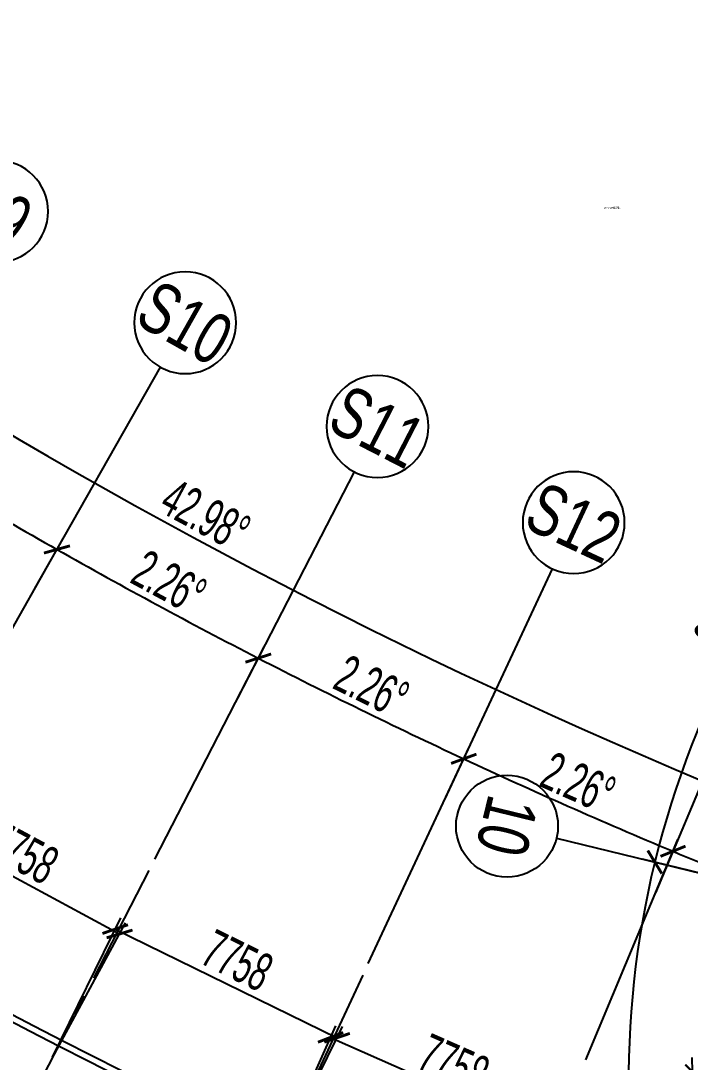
# Model space of a CAD drawing. Extents: x -668578 to 2331563, y -1202445 to 1620273.
# Drawn here: x 509769 to 530786, y 115585 to 148303 of the extents above; entities that cross this region are included whole.
import ezdxf
from ezdxf.enums import TextEntityAlignment as Align

# ---------------------------------------------------------------- set-up
doc = ezdxf.new("R2010")
doc.units = 0
doc.linetypes.add('CENTER2', pattern=[28.575, 19.05, -3.175, 3.175, -3.175])
doc.linetypes.add('DASH', pattern=[0.35, 0.25, -0.1])
doc.layers.get('0').update_dxf_attribs({"color": 8})
doc.layers.get('Defpoints').update_dxf_attribs({"color": 8})
for name, color, linetype in [('#文字', 8, 'Continuous'), ('#标注', 8, 'Continuous'), ('#轴线', 8, 'CENTER2'), ('dim', 8, 'Continuous'), ('外轮廓', 8, 'Continuous')]:
    doc.layers.add(name, color=color, linetype=linetype)
doc.styles.add('JHZX', font='jrs.shx', dxfattribs={"width": 0.6, "bigfont": 'jhz.shx'})
doc.styles.add('文字1', font='jrs.shx', dxfattribs={"width": 0.7, "bigfont": 'hztxt.shx'})
doc.dimstyles.new('JZBZ-300', dxfattribs={"dimscale": 300, "dimtxt": 3, "dimasz": 1.5, "dimexe": 1, "dimexo": 1, "dimgap": 0.5, "dimtad": 1, "dimdec": 0, "dimdsep": 46, "dimtxsty": 'JHZX', "dimblk1": 'ARCHTICK', "dimblk2": 'ARCHTICK', "dimsah": 1, "dimcen": 0, "dimclrd": 1, "dimclre": 1, "dimclrt": 2, "dimazin": 2, "dimtfac": 1, "dimtdec": 0, "dimtix": 1, "dimtmove": 0, "dimatfit": 3, "dimfxl": 0, "dimtolj": 1, "dimlwd": -1, "dimlwe": -1, "dimarcsym": 0})
doc.dimstyles.new('JZBZ-400', dxfattribs={"dimscale": 400, "dimtxt": 3, "dimasz": 1.5, "dimexe": 1, "dimexo": 1, "dimgap": 0.5, "dimtad": 1, "dimdec": 0, "dimdsep": 46, "dimtxsty": 'JHZX', "dimblk1": 'ARCHTICK', "dimblk2": 'ARCHTICK', "dimsah": 1, "dimcen": 0, "dimclrd": 1, "dimclre": 1, "dimclrt": 2, "dimazin": 2, "dimtfac": 1, "dimtdec": 0, "dimtix": 1, "dimtmove": 0, "dimatfit": 3, "dimfxl": 0, "dimtolj": 1, "dimlwd": -1, "dimlwe": -1, "dimarcsym": 0})

# ---------------------------------------------------------------- blocks, each defined once
blk = doc.blocks.new('_ARCHTICK')
at = {"color": 0, "linetype": 'ByBlock', "const_width": 0.15}
blk.add_lwpolyline([(-0.5, -0.5), (0.5, 0.5)], dxfattribs=at)
blk = doc.blocks.new('*D2918')
at = {"layer": '#标注', "ltscale": 300, "transparency": 16777216}
for p, q in [((52517, 44290), (60086, 50671)), ((174425, -21557), (175612, -11729))]:
    blk.add_line(p, q, dxfattribs=at)
blk.add_arc((197092, 166179), 179600, 220.13382, 263.11563, dxfattribs=at)
at = {"layer": 'Defpoints', "color": 0, "ltscale": 300, "transparency": 16777216}
for p in [(197092, 166179), (52212, 44032), (92699, 20035), (174378, -21955)]:
    blk.add_point(p, dxfattribs=at)
at = {"layer": '#标注', "ltscale": 300, "transparency": 16777216, "xscale": 600, "yscale": 600, "zscale": 600}
for p, rotation in [((59781, 50414), 130.1338192809486), ((175564, -12126), 353.1156299250185)]:
    blk.add_blockref('_ARCHTICK', p, dxfattribs=dict(at, rotation=rotation))
at = {"layer": '#标注', "ltscale": 300, "transparency": 16777216, "insert": (112118, 8861), "char_height": 1200, "attachment_point": 5, "rotation": 331.6247, "style": 'JHZX'}
blk.add_mtext('\\A1;42.98°', dxfattribs=at)
blk = doc.blocks.new('*D2913')
at = {"layer": '#标注', "ltscale": 300, "transparency": 16777216}
for p, q in [((97533, 5410), (101482, 11786)), ((103957, 1605), (107650, 8133))]:
    blk.add_line(p, q, dxfattribs=at)
blk.add_arc((197092, 166179), 182000, 238.23142, 240.49362, dxfattribs=at)
at = {"layer": 'Defpoints', "color": 0, "ltscale": 300, "transparency": 16777216}
for p in [(197092, 166179), (103316, 10198), (97322, 5070), (103760, 1257)]:
    blk.add_point(p, dxfattribs=at)
at = {"layer": '#标注', "ltscale": 300, "transparency": 16777216, "xscale": 600, "yscale": 600, "zscale": 600}
for p, rotation in [((101271, 11446), 148.2314223130731), ((107453, 7784), 330.4936231196902)]:
    blk.add_blockref('_ARCHTICK', p, dxfattribs=dict(at, rotation=rotation))
at = {"layer": '#标注', "ltscale": 300, "transparency": 16777216, "insert": (104752, 10273), "char_height": 1200, "attachment_point": 5, "rotation": 329.3625, "style": 'JHZX'}
blk.add_mtext('\\A1;2.26°', dxfattribs=at)
blk = doc.blocks.new('*D2914')
at = {"layer": '#标注', "ltscale": 300, "transparency": 16777216}
for p, q in [((103957, 1605), (107650, 8133)), ((110525, -1943), (113959, 4725))]:
    blk.add_line(p, q, dxfattribs=at)
blk.add_arc((197092, 166179), 182000, 240.49362, 242.75582, dxfattribs=at)
at = {"layer": 'Defpoints', "color": 0, "ltscale": 300, "transparency": 16777216}
for p in [(197092, 166179), (109546, 6618), (103760, 1257), (110342, -2298)]:
    blk.add_point(p, dxfattribs=at)
at = {"layer": '#标注', "ltscale": 300, "transparency": 16777216, "xscale": 600, "yscale": 600, "zscale": 600}
for p, rotation in [((107453, 7784), 150.4936231196933), ((113776, 4370), 332.7558238595374)]:
    blk.add_blockref('_ARCHTICK', p, dxfattribs=dict(at, rotation=rotation))
at = {"layer": '#标注', "ltscale": 300, "transparency": 16777216, "insert": (110978, 6750), "char_height": 1200, "attachment_point": 5, "rotation": 331.6247, "style": 'JHZX'}
blk.add_mtext('\\A1;2.26°', dxfattribs=at)
blk = doc.blocks.new('*D2915')
at = {"layer": '#标注', "ltscale": 300, "transparency": 16777216}
for p, q in [((110525, -1943), (113959, 4725)), ((117229, -5229), (120396, 1570))]:
    blk.add_line(p, q, dxfattribs=at)
blk.add_arc((197092, 166179), 182000, 242.75582, 245.01802, dxfattribs=at)
at = {"layer": 'Defpoints', "color": 0, "ltscale": 300, "transparency": 16777216}
for p in [(197092, 166179), (115912, 3287), (110342, -2298), (117060, -5591)]:
    blk.add_point(p, dxfattribs=at)
at = {"layer": '#标注', "ltscale": 300, "transparency": 16777216, "xscale": 600, "yscale": 600, "zscale": 600}
for p, rotation in [((113776, 4370), 152.7558238595378), ((120228, 1207), 335.0180245994241)]:
    blk.add_blockref('_ARCHTICK', p, dxfattribs=dict(at, rotation=rotation))
at = {"layer": '#标注', "ltscale": 300, "transparency": 16777216, "insert": (117338, 3475), "char_height": 1200, "attachment_point": 5, "rotation": 333.8869, "style": 'JHZX'}
blk.add_mtext('\\A1;2.26°', dxfattribs=at)
blk = doc.blocks.new('*D2916')
at = {"layer": '#标注', "ltscale": 300, "transparency": 16777216}
for p, q in [((117229, -5229), (120396, 1570)), ((124057, -8248), (126954, -1330))]:
    blk.add_line(p, q, dxfattribs=at)
blk.add_arc((197092, 166179), 182000, 245.01802, 247.28023, dxfattribs=at)
at = {"layer": 'Defpoints', "color": 0, "ltscale": 300, "transparency": 16777216}
for p in [(197092, 166179), (122405, 210), (117060, -5591), (123903, -8617)]:
    blk.add_point(p, dxfattribs=at)
at = {"layer": '#标注', "ltscale": 300, "transparency": 16777216, "xscale": 600, "yscale": 600, "zscale": 600}
for p, rotation in [((120228, 1207), 155.0180245994223), ((126799, -1698), 337.2802253813061)]:
    blk.add_blockref('_ARCHTICK', p, dxfattribs=dict(at, rotation=rotation))
at = {"layer": '#标注', "ltscale": 300, "transparency": 16777216, "insert": (123823, 453), "char_height": 1200, "attachment_point": 5, "rotation": 336.1491, "style": 'JHZX'}
blk.add_mtext('\\A1;2.26°', dxfattribs=at)
blk = doc.blocks.new('*D2917')
at = {"layer": '#标注', "ltscale": 300, "transparency": 16777216}
for p, q in [((124057, -8248), (126954, -1330)), ((130999, -10995), (133620, -3968))]:
    blk.add_line(p, q, dxfattribs=at)
blk.add_arc((197092, 166179), 182000, 247.28023, 249.54243, dxfattribs=at)
at = {"layer": 'Defpoints', "color": 0, "ltscale": 300, "transparency": 16777216}
for p in [(197092, 166179), (129015, -2609), (123903, -8617), (130859, -11369)]:
    blk.add_point(p, dxfattribs=at)
at = {"layer": '#标注', "ltscale": 300, "transparency": 16777216, "xscale": 600, "yscale": 600, "zscale": 600}
for p, rotation in [((126799, -1698), 157.2802253813059), ((133481, -4342), 339.5424261212693)]:
    blk.add_blockref('_ARCHTICK', p, dxfattribs=dict(at, rotation=rotation))
at = {"layer": '#标注', "ltscale": 300, "transparency": 16777216, "insert": (130421, -2309), "char_height": 1200, "attachment_point": 5, "rotation": 338.4113, "style": 'JHZX'}
blk.add_mtext('\\A1;2.26°', dxfattribs=at)
blk = doc.blocks.new('*D2939')
at = {"layer": '#标注', "ltscale": 300, "transparency": 16777216}
for p, q in [((-1773, -1481), (-9342, -7863)), ((165914, -92056), (164727, -101884))]:
    blk.add_line(p, q, dxfattribs=at)
blk.add_arc((197092, 166179), 269610, 220.13382, 263.11563, dxfattribs=at)
at = {"layer": 'Defpoints', "color": 0, "ltscale": 300, "transparency": 16777216}
for p in [(197092, 166179), (-1467, -1224), (40380, -53208), (165962, -91659)]:
    blk.add_point(p, dxfattribs=at)
at = {"layer": '#标注', "ltscale": 300, "transparency": 16777216, "xscale": 600, "yscale": 600, "zscale": 600}
for p, rotation in [((-9036, -7605), 130.1338192809485), ((164775, -101487), 353.1156299250187)]:
    blk.add_blockref('_ARCHTICK', p, dxfattribs=dict(at, rotation=rotation))
at = {"layer": '#标注', "ltscale": 300, "transparency": 16777216, "insert": (69342, -70334), "char_height": 1200, "attachment_point": 5, "rotation": 331.6247, "style": 'JHZX'}
blk.add_mtext('\\A1;42.98°', dxfattribs=at)
blk = doc.blocks.new('*U2924')
at = {"linetype": 'ByBlock'}
blk.add_line((0, -20), (0, 0), dxfattribs=at)
blk.add_circle((0, -24), 4, dxfattribs=at)
at = {"color": 253, "linetype": 'ByBlock', "style": 'JHZX', "width": 0.75}
blk.add_attdef('AXES', text='', height=4, dxfattribs=at).set_placement((0, -24), align=Align.MIDDLE_CENTER)
blk = doc.blocks.new('*D2948')
at = {"layer": '#标注', "ltscale": 300, "transparency": 16777216}
for p, q in [((138590, 6276), (133165, 11455)), ((133126, -3716), (125838, -1943))]:
    blk.add_line(p, q, dxfattribs=at)
blk.add_arc((154503, -8916), 29100, 136.329, 166.329, dxfattribs=at)
at = {"layer": 'Defpoints', "color": 0, "ltscale": 300, "transparency": 16777216}
for p in [(130285, 7218), (138879, 6000), (133515, -3810), (154503, -8916)]:
    blk.add_point(p, dxfattribs=at)
at = {"layer": '#标注', "ltscale": 300, "transparency": 16777216, "xscale": 600, "yscale": 600, "zscale": 600}
for p, rotation in [((133454, 11178), 46.32902802312446), ((126227, -2038), 256.3290280231241)]:
    blk.add_blockref('_ARCHTICK', p, dxfattribs=dict(at, rotation=rotation))
at = {"layer": '#标注', "ltscale": 300, "transparency": 16777216, "insert": (128269, 5430), "char_height": 1200, "attachment_point": 5, "rotation": 61.329, "style": 'JHZX'}
blk.add_mtext('\\A1;30°', dxfattribs=at)
blk = doc.blocks.new('*D2949')
at = {"layer": '#标注', "ltscale": 300, "transparency": 16777216}
for p, q in [((133126, -3716), (125838, -1943)), ((133390, -15101), (126193, -17210))]:
    blk.add_line(p, q, dxfattribs=at)
blk.add_arc((154503, -8916), 29100, 166.329, 196.329, dxfattribs=at)
at = {"layer": 'Defpoints', "color": 0, "ltscale": 300, "transparency": 16777216}
for p in [(133515, -3810), (125462, -7052), (154503, -8916), (133774, -14988)]:
    blk.add_point(p, dxfattribs=at)
at = {"layer": '#标注', "ltscale": 300, "transparency": 16777216, "xscale": 600, "yscale": 600, "zscale": 600}
for p, rotation in [((126227, -2038), 76.32902802312397), ((126576, -17097), 286.3290280231245)]:
    blk.add_blockref('_ARCHTICK', p, dxfattribs=dict(at, rotation=rotation))
at = {"layer": '#标注', "ltscale": 300, "transparency": 16777216, "insert": (126210, -9572), "char_height": 1200, "attachment_point": 5, "rotation": 271.329, "style": 'JHZX'}
blk.add_mtext('\\A1;30°', dxfattribs=at)
blk = doc.blocks.new('*D3005')
at = {"layer": '#标注', "transparency": 16777216}
for p, q in [((-54001, 4433), (-51718, 8658)), ((-51909, 8306), (-45083, 4619)), ((-47175, 746), (-44893, 4971))]:
    blk.add_line(p, q, dxfattribs=at)
at = {"layer": 'Defpoints', "color": 0, "transparency": 16777216}
for p in [(-45083, 4619), (-54191, 4081), (-47365, 394)]:
    blk.add_point(p, dxfattribs=at)
at = {"layer": '#标注', "transparency": 16777216, "xscale": 600, "yscale": 600, "zscale": 600}
for p, rotation in [((-51909, 8306), 151.6247212833316), ((-45083, 4619), 331.6247212833315)]:
    blk.add_blockref('_ARCHTICK', p, dxfattribs=dict(at, rotation=rotation))
at = {"layer": '#标注', "transparency": 16777216, "insert": (-48115, 7166), "char_height": 1200, "attachment_point": 5, "rotation": 331.6247, "style": 'JHZX'}
blk.add_mtext('\\A1;7758', dxfattribs=at)
blk = doc.blocks.new('*D3006')
at = {"layer": '#标注', "transparency": 16777216}
for p, q in [((-47189, 753), (-45043, 5130)), ((-45219, 4771), (-38253, 1357)), ((-40223, -2662), (-38077, 1716))]:
    blk.add_line(p, q, dxfattribs=at)
at = {"layer": 'Defpoints', "color": 0, "transparency": 16777216}
for p in [(-38253, 1357), (-47365, 394), (-40399, -3021)]:
    blk.add_point(p, dxfattribs=at)
at = {"layer": '#标注', "transparency": 16777216, "xscale": 600, "yscale": 600, "zscale": 600}
for p, rotation in [((-45219, 4771), 153.8869297643725), ((-38253, 1357), 333.8869297643725)]:
    blk.add_blockref('_ARCHTICK', p, dxfattribs=dict(at, rotation=rotation))
at = {"layer": '#标注', "transparency": 16777216, "insert": (-41384, 3782), "char_height": 1200, "attachment_point": 5, "rotation": 333.8869, "style": 'JHZX'}
blk.add_mtext('\\A1;7758', dxfattribs=at)
blk = doc.blocks.new('*D3007')
at = {"layer": '#标注', "transparency": 16777216}
for p, q in [((-40237, -2655), (-38295, 1737)), ((-38457, 1371), (-31362, -1766)), ((-33142, -5792), (-31200, -1400))]:
    blk.add_line(p, q, dxfattribs=at)
at = {"layer": 'Defpoints', "color": 0, "transparency": 16777216}
for p in [(-31362, -1766), (-40399, -3021), (-33304, -6158)]:
    blk.add_point(p, dxfattribs=at)
at = {"layer": '#标注', "transparency": 16777216, "xscale": 600, "yscale": 600, "zscale": 600}
for p, rotation in [((-38457, 1371), 156.149138245412), ((-31362, -1766), 336.149138245412)]:
    blk.add_blockref('_ARCHTICK', p, dxfattribs=dict(at, rotation=rotation))
at = {"layer": '#标注', "transparency": 16777216, "insert": (-34586, 534), "char_height": 1200, "attachment_point": 5, "rotation": 336.1491, "style": 'JHZX'}
blk.add_mtext('\\A1;7758', dxfattribs=at)
blk = doc.blocks.new('*D2049')
at = {"layer": '#标注', "color": 1, "ltscale": 300, "transparency": 16777216}
for p, q in [((530861, 115287), (530854, 115737)), ((532159, 115308), (530561, 115282)), ((530861, 115287), (530886, 113814)), ((532183, 113836), (530586, 113809)), ((530886, 113814), (530893, 113364))]:
    blk.add_line(p, q, dxfattribs=at)
at = {"layer": 'Defpoints', "color": 0, "ltscale": 300, "transparency": 16777216}
for p in [(532459, 115313), (530886, 113814), (532483, 113841)]:
    blk.add_point(p, dxfattribs=at)
at = {"layer": '#标注', "color": 1, "ltscale": 300, "transparency": 16777216, "xscale": 450, "yscale": 450, "zscale": 450}
for p, rotation in [((530861, 115287), 270.9405587679716), ((530886, 113814), 90.94055876797158)]:
    blk.add_blockref('_ARCHTICK', p, dxfattribs=dict(at, rotation=rotation))
at = {"layer": '#标注', "color": 2, "ltscale": 300, "transparency": 16777216, "insert": (531473, 114560), "char_height": 900, "attachment_point": 5, "rotation": 270.9406, "style": 'JHZX'}
blk.add_mtext('\\A1;1473', dxfattribs=at)
blk = doc.blocks.new('A$C9fbb2d7a')
at = {"layer": '外轮廓', "color": 3, "linetype": 'DASH', "ltscale": 5}
blk.add_lwpolyline([(-112763, 26786), (-144951, -5020, 0.412976), (-144980, -8689, 0.149442), (-10150, -82155, 0.414726), (-7076, -80123), (1875, -35767, 0.413123), (-150, -32706, -0.149509), (-109077, 26754, 0.415715), (-112763, 26786)], format="xyb", close=True, dxfattribs=at)
at = {"layer": '外轮廓'}
for radius, start, end in [(195700, 211.06464, 249.3814), (195500, 211.09996, 249.38124)]:
    blk.add_arc((42590, 175095), radius, start, end, dxfattribs=at)
blk = doc.blocks.new('A$Caccc0cd0')
at = {"layer": '#标注'}
for p1, p2, distance, picture, middle in [((-54190.7, 4080.6), (-47364.9, 393.7), 4802.1, '*D3005', (-48115.5, 7166.2)), ((-47364.9, 393.7), (-40398.9, -3020.9), 4875.1, '*D3006', (-41384, 3782.3)), ((-40398.9, -3020.9), (-33303.5, -6157.8), 4802.1, '*D3007', (-34586, 534.3))]:
    dim = blk.add_aligned_dim(p1=p1, p2=p2, distance=distance, dimstyle='JZBZ-400', override={"dimclrd": 256, "dimclre": 256, "dimclrt": 256}, dxfattribs=at)
    dim.commit()
    dim.dimension.update_dxf_attribs({"geometry": picture, "text_midpoint": middle})
blk = doc.blocks.new('DSGDFG')
at = {"layer": '#标注', "ltscale": 300}
blk.add_arc((197092.2, 166179.2), 257800, 220.136073, 263.11563, dxfattribs=at)
at = {"layer": '#轴线', "ltscale": 200}
for p, q in [((110342.2, -2298.4), (78196.4, -64728.8)), ((117060, -5591.3), (87404.4, -69240.3))]:
    blk.add_line(p, q, dxfattribs=at)
for radius in [206950, 212800, 220600, 228400, 236200, 244000, 251800, 257800]:
    blk.add_arc((197092.2, 166179.2), radius, 218.438892, 265.140584, dxfattribs=at)
at = {"layer": '#标注', "ltscale": 300}
blk.add_blockref('A$Caccc0cd0', (154502.6, -8915.6), dxfattribs=at)
at = {"layer": '#标注', "linetype": 'ByBlock'}
ref = blk.add_blockref('*U2924', (100522.6, 10243.3), dxfattribs=dict(at, xscale=-399.9999999999993, yscale=399.9999999999993, rotation=148.23046510902))
ref.add_attrib('AXES', 'S9', dxfattribs={"layer": '0', "color": 253, "linetype": 'ByBlock', "height": 1600, "rotation": 328.23047, "style": 'JHZX', "width": 0.75}).set_placement((105577, 18404.9), align=Align.MIDDLE_CENTER)
ref = blk.add_blockref('*U2924', (106752.7, 6553.2), dxfattribs=dict(at, xscale=-400.0000000000002, yscale=400.0000000000002, rotation=150.4925470390443))
ref.add_attrib('AXES', 'S10', dxfattribs={"layer": '0', "color": 253, "linetype": 'ByBlock', "height": 1600, "rotation": 330.49255, "style": 'JHZX', "width": 0.75}).set_placement((111481.1, 14908), align=Align.MIDDLE_CENTER)
ref = blk.add_blockref('*U2924', (113123.6, 3111.8), dxfattribs=dict(at, xscale=-400, yscale=400, rotation=152.7546289690685))
ref.add_attrib('AXES', 'S11', dxfattribs={"layer": '0', "color": 253, "linetype": 'ByBlock', "height": 1600, "rotation": 332.75463, "style": 'JHZX', "width": 0.75}).set_placement((117518.5, 11646.7), align=Align.MIDDLE_CENTER)
ref = blk.add_blockref('*U2924', (119625.4, -75.4), dxfattribs=dict(at, xscale=-400, yscale=400, rotation=155.0167108990929))
ref.add_attrib('AXES', 'S12', dxfattribs={"layer": '0', "color": 253, "linetype": 'ByBlock', "height": 1600, "rotation": 335.01671, "style": 'JHZX', "width": 0.75}).set_placement((123680, 8626.3), align=Align.MIDDLE_CENTER)
ref = blk.add_blockref('*U2924', (126247.9, -3003.5), dxfattribs=dict(at, xscale=-400.0000000000004, yscale=400.0000000000004, rotation=157.278792829117))
ref.add_attrib('AXES', 'S13', dxfattribs={"layer": '0', "color": 253, "linetype": 'ByBlock', "height": 1600, "rotation": 337.27879, "style": 'JHZX', "width": 0.75}).set_placement((129955.9, 5851.5), align=Align.MIDDLE_CENTER)
at = {"layer": '#标注', "linetype": 'ByBlock', "xscale": 400.0000000000001, "yscale": 400.0000000000001, "rotation": 256.3288078296102}
blk.add_blockref('*U2924', (130914.7, -3178.1), dxfattribs=at).add_auto_attribs({'AXES': '10'})
at = {"layer": '#标注', "ltscale": 300}
for base, center, p1, p2, picture, middle in [((40379.7, -53208.3), (197092.1, 166179.2), (-1467, -1223.5), (165961.7, -91658.5), '*D2939', (69341.6, -70334.5)), ((92698.6, 20034.9), (197092.1, 166179.2), (52211.6, 44032.2), (174377.5, -21954.5), '*D2918', (112118.4, 8861.3)), ((103315.7, 10198.5), (197092.1, 166179.2), (97322.4, 5069.8), (103759.5, 1257.2), '*D2913', (104751.9, 10273.1)), ((109545.8, 6618.4), (197092.1, 166179.2), (103759.5, 1257.2), (110342.2, -2298.4), '*D2914', (110977.8, 6749.7)), ((115912.3, 3287.1), (197092.1, 166179.2), (110342.2, -2298.4), (117060, -5591.3), '*D2915', (117338, 3474.8)), ((122405.3, 209.7), (197092.1, 166179.2), (117060, -5591.3), (123902.6, -8616.5), '*D2916', (123822.6, 453.5)), ((129014.8, -2609), (197092.1, 166179.2), (123902.6, -8616.5), (130859.3, -11369.3), '*D2917', (130421.3, -2309.5)), ((130284.6, 7218.1), (154502.6, -8915.6), (138879, 5999.6), (133514.6, -3810.5), '*D2948', (128268.7, 5429.8)), ((125462.3, -7052.4), (154502.6, -8915.6), (133514.6, -3810.5), (133773.9, -14988.5), '*D2949', (126210.2, -9571.9))]:
    dim = blk.add_angular_dim_3p(base=base, center=center, p1=p1, p2=p2, dimstyle='JZBZ-400', override={"dimclrd": 256, "dimclre": 256, "dimclrt": 256}, dxfattribs=at)
    dim.commit()
    dim.dimension.update_dxf_attribs({"geometry": picture, "text_midpoint": middle})
blk = doc.blocks.new('HFJHG')
at = {"layer": '#标注', "ltscale": 300}
dim = blk.add_aligned_dim(p1=(532459, 115313.2), p2=(532483.2, 113840.5), distance=-1597.8, dimstyle='JZBZ-300', dxfattribs=at)
dim.commit()
dim.dimension.update_dxf_attribs({"geometry": '*D2049', "text_midpoint": (531473.5, 114560.5)})

msp = doc.modelspace()

# ---------------------------------------------------------------- block references
at = {"layer": '#标注'}
for name, p in [('DSGDFG', (403448.9, 123910)), ('HFJHG', (0, 0))]:
    msp.add_blockref(name, p, dxfattribs=at)
at = {"layer": 'dim', "ltscale": 300}
msp.add_blockref('A$C9fbb2d7a', (557951.5, 114994.4), dxfattribs=at)

# ---------------------------------------------------------------- texts
at = {"layer": '#文字', "insert": (528594.4, 142425.2), "char_height": 60, "attachment_point": 6, "style": '文字1'}
msp.add_mtext('{\\W0.75;20mm厚蜂窝铝板}', dxfattribs=at)

doc.saveas('drawing.dxf')
